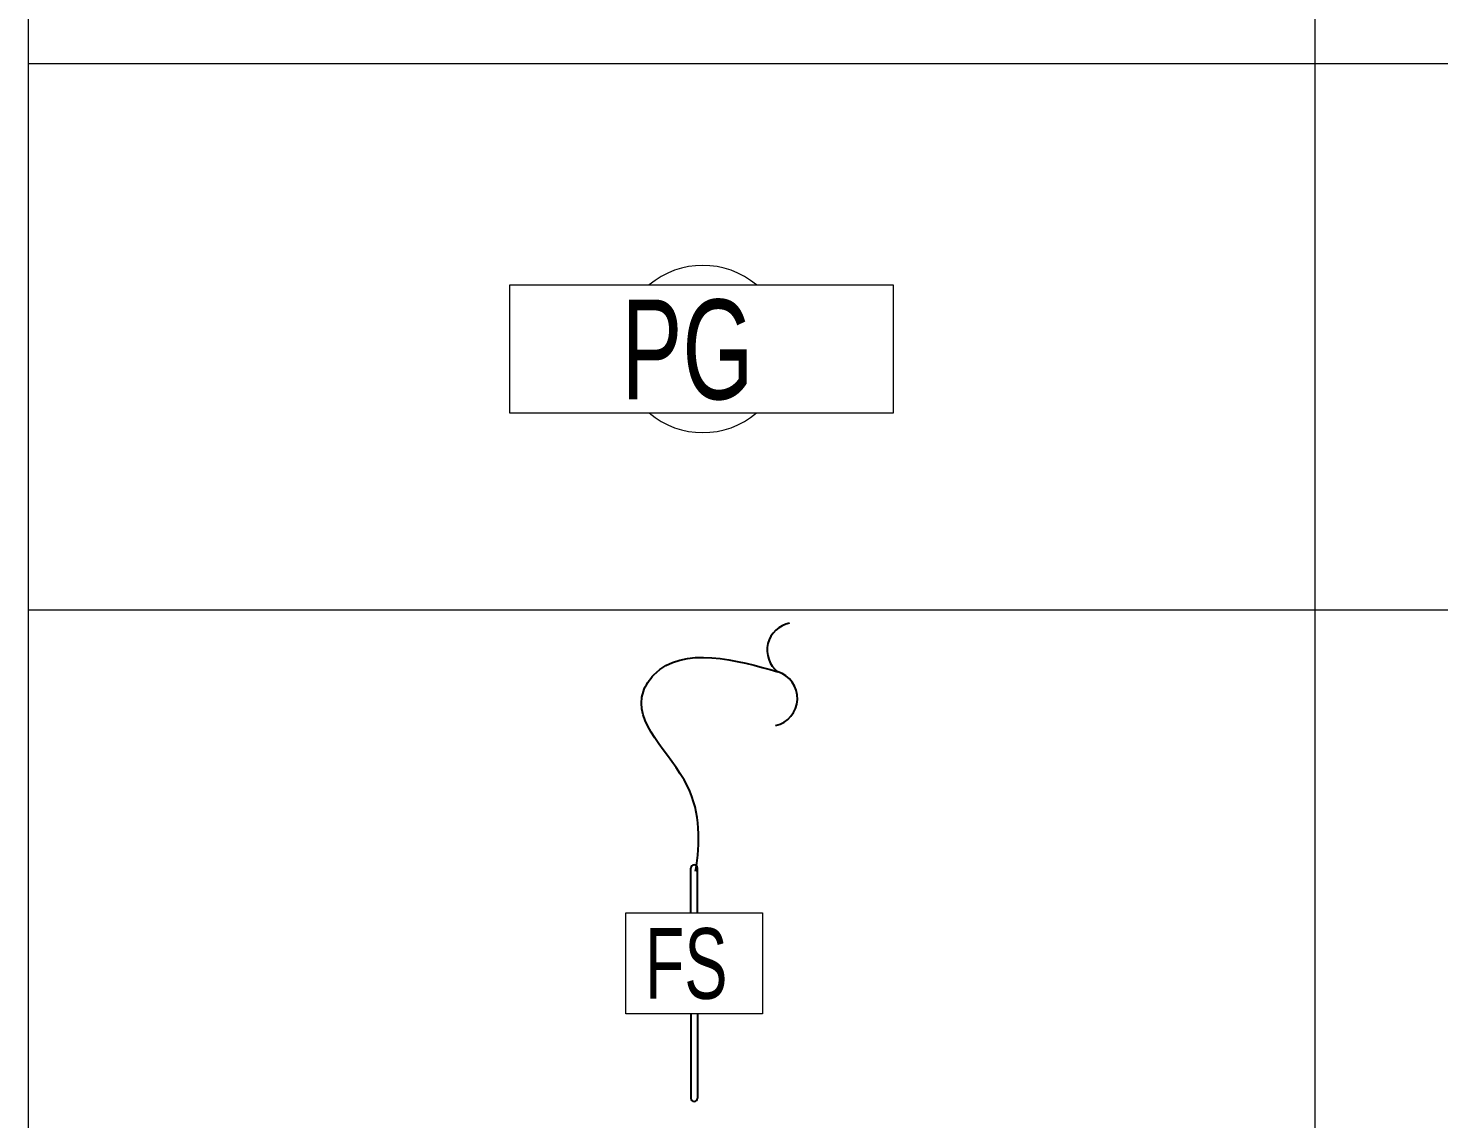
# Model space of a CAD drawing. Header units: millimetres. Extents: x -194958 to 83200, y -72620 to 64568.
# Drawn here: x -142246 to -139768, y -67757 to -65842 of the extents above; entities that cross this region are included whole.
import ezdxf
from ezdxf.enums import TextEntityAlignment as Align

# ---------------------------------------------------------------- set-up
doc = ezdxf.new("R2010")
doc.units = ezdxf.units.MM
doc.header["$LTSCALE"] = 200
for name, color, linetype, lineweight in [('_GD-P-LegendText&Table', 7, 'Continuous', 15), ('VL-LOW-SWITCH', 7, 'Continuous', 20), ('VL-PG', 7, 'Continuous', 20)]:
    doc.layers.add(name, color=color, linetype=linetype, lineweight=lineweight)
doc.layers.add('F-DETL', color=7, linetype='Continuous')
doc.layers.add('F-FireText', color=7, linetype='Continuous')
doc.styles.add('ARIAL', font='ARIALN.TTF')

# ---------------------------------------------------------------- blocks, each defined once
blk = doc.blocks.new('A$C39491083')
at = {"color": 7}
for p, q in [((-60, -73.9), (60, -73.9)), ((-60, -162.8), (-60, -73.9)), ((60, -73.9), (60, -162.8)), ((60, -162.8), (-60, -162.8))]:
    blk.add_line(p, q, dxfattribs=at)
at = {"layer": 'F-DETL', "linetype": 'Continuous'}
for p, q in [((-2.9, -73.9), (-2.9, 0)), ((2.9, -73.9), (2.9, 0)), ((-2.9, -162.8), (-2.9, -201.9)), ((2.9, -162.8), (2.9, -201.9))]:
    blk.add_line(p, q, dxfattribs=at)
for centre, start, end in [((0, 0), 0, 180), ((0, -201.9), 180, 0)]:
    blk.add_arc(centre, 2.91, start, end, dxfattribs=at)
at = {"layer": 'F-FireText'}
for centre, radius, start, end in [((-66.5, -351), 24.3, 102.0553, 253.4485), ((-88.3, -393.3), 24.1, 280.6634, 51.9388)]:
    blk.add_arc(centre, radius, start, end, dxfattribs=at)
at = {"layer": 'F-FireText', "start_tangent": (-0.153615, -0.988131, -0.000001), "end_tangent": (-0.961807, 0.273727, 0)}
blk.add_spline([(-1.4, -199.3, 0), (5.8, -273.9), (44.5, -357.1, 0), (35.2, -371.7), (-73.5, -374.3)], degree=3, dxfattribs=at)
at = {"layer": 'VL-LOW-SWITCH', "style": 'ARIAL', "width": 0.8}
blk.add_text('FS', height=62, rotation=180, dxfattribs=at).set_placement((43.2, -118.2), align=Align.MIDDLE_LEFT)
blk = doc.blocks.new('A$C1BA6723D')
at = {"layer": 'VL-PG', "color": 7, "elevation": 0.01}
blk.add_lwpolyline([(43.74, 14.67), (-44.33, 14.67), (-44.33, -14.67), (43.74, -14.67)], close=True, dxfattribs=at)
at = {"layer": 'VL-PG', "color": 7}
for start, end in [(49.9407, 130.0593), (229.9407, 310.0593)]:
    blk.add_arc((0, 0), 19.17, start, end, dxfattribs=at)
at = {"layer": 'F-FireText', "style": 'ARIAL', "width": 0.8}
blk.add_text('PG', height=22.849, dxfattribs=at).set_placement((-18.65, -11.52, 0.01))

msp = doc.modelspace()

# ---------------------------------------------------------------- linework, layer by layer
at = {"layer": '_GD-P-LegendText&Table'}
for p, q in [((-142246, -49591.6, 0), (-142246, -72620, 0)), ((-139985.9, -50533.1, 0), (-139985.9, -72620, 0)), ((-142246, -65903.4, 0), (-132016.7, -65903.4, 0)), ((-142246, -66862.9, 0), (-132016.7, -66862.9, 0))]:
    msp.add_line(p, q, dxfattribs=at)

# ---------------------------------------------------------------- block references
at = {"layer": 'VL-LOW-SWITCH', "xscale": 2, "yscale": 2, "zscale": 2, "rotation": 180}
msp.add_blockref('A$C39491083', (-141076.5, -67720.4, 0), dxfattribs=at)
at = {"layer": 'VL-PG', "xscale": 7.658864965153625, "yscale": 7.658864965153625, "zscale": 7.658864965153625}
msp.add_blockref('A$C1BA6723D', (-141061.1, -66404.9, 0), dxfattribs=at)

doc.saveas('drawing.dxf')
